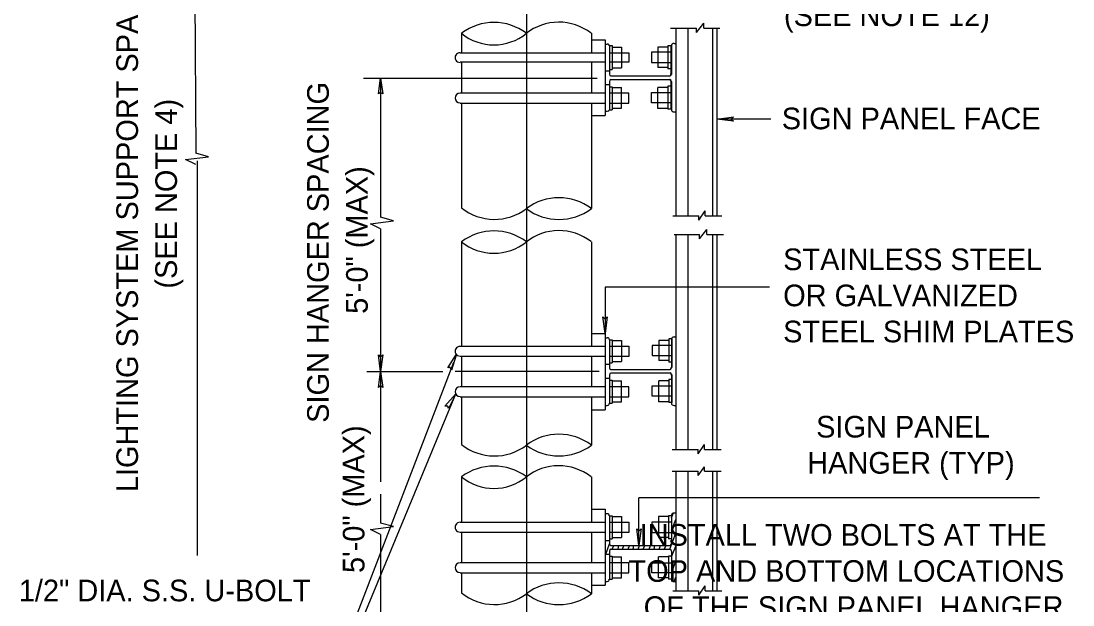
# Model space of a CAD drawing. Extents: x -3 to 26050223, y 0 to 12035012.
# Drawn here: x 21.35 to 33.51, y 29.81 to 36.56 of the extents above; entities that cross this region are included whole.
import ezdxf

# ---------------------------------------------------------------- set-up
doc = ezdxf.new("R2010")
doc.units = 0
doc.layers.add('1', color=7, linetype='Continuous')
doc.layers.add('2', color=7, linetype='Continuous')

msp = doc.modelspace()

# ---------------------------------------------------------------- linework, layer by layer
at = {"layer": '1'}
for p, q in [((23.345, 39.239), (23.371, 35.032)), ((28.858, 36.475), (29.158, 36.475)), ((28.917, 36.475), (28.917, 34.308)), ((29.058, 36.475), (29.058, 34.308)), ((29.158, 36.425), (29.242, 36.533)), ((29.158, 36.425), (29.158, 36.475)), ((29.242, 36.475), (29.242, 36.533)), ((29.242, 36.475), (29.425, 36.475)), ((29.342, 36.475), (29.342, 34.308)), ((29.392, 36.475), (29.392, 34.308)), ((26.442, 36.417), (26.442, 36.192)), ((27.942, 36.417), (27.942, 36.192)), ((27.942, 36.342), (28.1, 36.342)), ((28.1, 36.342), (28.1, 35.467)), ((28.1, 36.342), (28.1, 35.6)), ((28.1, 36.292), (28.125, 36.292)), ((28.15, 36.275), (28.15, 35.942)), ((28.15, 36.275), (28.183, 36.275)), ((28.183, 36.275), (28.183, 36)), ((28.183, 36.258), (28.292, 36.258)), ((28.292, 36.258), (28.292, 36.017)), ((28.827, 36.256), (28.711, 36.256)), ((28.711, 36.256), (28.711, 36.023)), ((28.827, 36.273), (28.827, 36.006)), ((28.861, 36.273), (28.827, 36.273)), ((28.861, 36.273), (28.861, 35.948)), ((28.867, 36.275), (28.867, 35.942)), ((28.9, 36.3), (28.917, 36.3)), ((26.425, 36.192), (27.942, 36.192)), ((27.942, 36.192), (28.1, 36.192)), ((28.15, 36.192), (28.292, 36.192)), ((28.292, 36.192), (28.375, 36.192)), ((28.375, 36.192), (28.375, 36.083)), ((28.636, 36.198), (28.636, 36.081)), ((28.711, 36.198), (28.636, 36.198)), ((28.861, 36.198), (28.711, 36.198)), ((27.942, 36.083), (26.425, 36.083)), ((26.442, 36.083), (26.442, 35.725)), ((28.1, 36.083), (27.942, 36.083)), ((27.942, 36.083), (27.942, 35.725)), ((28.1, 35.983), (28.15, 35.983)), ((28.292, 36.083), (28.15, 36.083)), ((28.15, 36), (28.183, 36)), ((28.183, 36.017), (28.292, 36.017)), ((28.375, 36.083), (28.292, 36.083)), ((28.636, 36.081), (28.711, 36.081)), ((28.711, 36.081), (28.861, 36.081)), ((28.827, 36.023), (28.711, 36.023)), ((28.861, 36.006), (28.827, 36.006)), ((25.308, 35.9), (28.008, 35.9)), ((25.508, 35.9), (25.508, 34.292)), ((28.15, 35.858), (28.15, 35.533)), ((28.167, 35.925), (28.85, 35.925)), ((28.167, 35.883), (28.85, 35.883)), ((28.861, 35.865), (28.861, 35.54)), ((28.867, 35.858), (28.867, 35.533)), ((28.1, 35.825), (28.15, 35.825)), ((28.15, 35.8), (28.183, 35.8)), ((28.183, 35.8), (28.183, 35.533)), ((28.183, 35.792), (28.292, 35.792)), ((28.292, 35.55), (28.292, 35.792)), ((28.636, 35.615), (28.636, 35.731)), ((28.636, 35.731), (28.711, 35.731)), ((28.711, 35.548), (28.711, 35.79)), ((28.827, 35.79), (28.711, 35.79)), ((28.711, 35.731), (28.861, 35.731)), ((28.861, 35.806), (28.827, 35.806)), ((28.827, 35.806), (28.827, 35.54)), ((27.942, 35.725), (26.425, 35.725)), ((26.425, 35.608), (27.942, 35.608)), ((26.442, 35.608), (26.442, 34.4)), ((28.1, 35.725), (27.942, 35.725)), ((27.942, 35.608), (28.1, 35.608)), ((27.942, 35.608), (27.942, 34.392)), ((28.292, 35.725), (28.15, 35.725)), ((28.15, 35.608), (28.292, 35.608)), ((28.375, 35.725), (28.292, 35.725)), ((28.292, 35.608), (28.375, 35.608)), ((28.375, 35.608), (28.375, 35.725)), ((28.711, 35.615), (28.636, 35.615)), ((28.861, 35.615), (28.711, 35.615)), ((28.1, 35.517), (28.125, 35.517)), ((28.15, 35.533), (28.183, 35.533)), ((28.183, 35.55), (28.292, 35.55)), ((28.827, 35.548), (28.711, 35.548)), ((28.861, 35.54), (28.827, 35.54)), ((28.9, 35.508), (28.917, 35.508)), ((27.942, 35.467), (28.1, 35.467)), ((30.017, 35.425), (29.392, 35.425)), ((23.521, 34.99), (23.371, 35.032)), ((23.254, 34.957), (23.521, 34.99)), ((23.371, 34.899), (23.254, 34.957)), ((23.39, 34.945), (23.39, 30.382)), ((25.658, 34.25), (25.508, 34.292)), ((28.883, 34.308), (29.183, 34.308)), ((29.183, 34.258), (29.258, 34.367)), ((29.183, 34.258), (29.183, 34.308)), ((29.258, 34.308), (29.258, 34.367)), ((29.258, 34.308), (29.45, 34.308)), ((25.392, 34.217), (25.658, 34.25)), ((25.508, 34.158), (25.392, 34.217)), ((25.508, 34.158), (25.508, 32.508)), ((29.192, 34.042), (29.275, 34.15)), ((29.275, 34.092), (29.275, 34.15)), ((28.9, 34.092), (29.192, 34.092)), ((28.917, 34.092), (28.917, 31.608)), ((29.058, 34.092), (29.058, 31.608)), ((29.192, 34.042), (29.192, 34.092)), ((29.275, 34.092), (29.467, 34.092)), ((29.342, 34.092), (29.342, 31.608)), ((29.392, 34.092), (29.392, 31.608)), ((26.442, 34.008), (26.442, 32.8)), ((27.942, 34.008), (27.942, 32.8)), ((30, 33.483), (28.1, 33.483)), ((28.1, 33.483), (28.1, 32.95)), ((27.942, 32.95), (28.1, 32.95)), ((28.1, 32.95), (28.1, 32.067)), ((28.1, 32.9), (28.125, 32.9)), ((28.15, 32.875), (28.15, 32.55)), ((28.15, 32.875), (28.183, 32.875)), ((28.183, 32.875), (28.183, 32.608)), ((28.183, 32.867), (28.292, 32.867)), ((28.292, 32.867), (28.292, 32.625)), ((28.837, 32.868), (28.72, 32.868)), ((28.72, 32.868), (28.72, 32.635)), ((28.837, 32.885), (28.837, 32.618)), ((28.87, 32.885), (28.837, 32.885)), ((28.867, 32.875), (28.867, 32.55)), ((28.87, 32.885), (28.87, 32.56)), ((28.9, 32.908), (28.917, 32.908)), ((26.425, 32.8), (27.942, 32.8)), ((27.942, 32.8), (28.1, 32.8)), ((28.15, 32.8), (28.292, 32.8)), ((28.292, 32.8), (28.375, 32.8)), ((28.375, 32.8), (28.375, 32.683)), ((28.645, 32.81), (28.645, 32.693)), ((28.72, 32.81), (28.645, 32.81)), ((28.645, 32.693), (28.72, 32.693)), ((28.87, 32.81), (28.72, 32.81)), ((28.72, 32.693), (28.87, 32.693)), ((24.921, 28.883), (26.354, 32.617)), ((27.942, 32.683), (26.425, 32.683)), ((26.442, 32.683), (26.442, 32.333)), ((28.1, 32.683), (27.942, 32.683)), ((27.942, 32.683), (27.942, 32.333)), ((28.1, 32.592), (28.15, 32.592)), ((28.292, 32.683), (28.15, 32.683)), ((28.15, 32.608), (28.183, 32.608)), ((28.183, 32.625), (28.292, 32.625)), ((28.375, 32.683), (28.292, 32.683)), ((28.837, 32.635), (28.72, 32.635)), ((28.87, 32.618), (28.837, 32.618)), ((25.35, 32.508), (26.225, 32.508)), ((25.508, 32.508), (25.508, 31.233)), ((28.033, 32.508), (26.367, 32.508)), ((28.15, 32.467), (28.15, 32.142)), ((28.167, 32.533), (28.85, 32.533)), ((28.167, 32.492), (28.85, 32.492)), ((28.867, 32.467), (28.867, 32.142)), ((28.87, 32.476), (28.87, 32.151)), ((27.942, 32.333), (26.425, 32.333)), ((28.1, 32.333), (27.942, 32.333)), ((28.1, 32.433), (28.15, 32.433)), ((28.15, 32.408), (28.183, 32.408)), ((28.292, 32.333), (28.15, 32.333)), ((28.183, 32.408), (28.183, 32.142)), ((28.183, 32.4), (28.292, 32.4)), ((28.292, 32.158), (28.292, 32.4)), ((28.375, 32.333), (28.292, 32.333)), ((28.375, 32.217), (28.375, 32.333)), ((28.645, 32.226), (28.645, 32.343)), ((28.645, 32.343), (28.72, 32.343)), ((28.72, 32.16), (28.72, 32.401)), ((28.837, 32.401), (28.72, 32.401)), ((28.72, 32.343), (28.87, 32.343)), ((28.87, 32.418), (28.837, 32.418)), ((28.837, 32.418), (28.837, 32.151)), ((24.948, 28.799), (26.375, 32.25)), ((26.425, 32.217), (27.942, 32.217)), ((26.442, 32.217), (26.442, 31.667)), ((27.942, 32.217), (28.1, 32.217)), ((27.942, 32.217), (27.942, 31.658)), ((28.15, 32.217), (28.292, 32.217)), ((28.292, 32.217), (28.375, 32.217)), ((28.72, 32.226), (28.645, 32.226)), ((28.87, 32.226), (28.72, 32.226)), ((28.1, 32.117), (28.125, 32.117)), ((28.15, 32.142), (28.183, 32.142)), ((28.183, 32.158), (28.292, 32.158)), ((28.837, 32.16), (28.72, 32.16)), ((28.87, 32.151), (28.837, 32.151)), ((28.9, 32.117), (28.917, 32.117)), ((27.942, 32.067), (28.1, 32.067)), ((28.875, 31.608), (29.175, 31.608)), ((29.175, 31.558), (29.25, 31.667)), ((29.175, 31.558), (29.175, 31.608)), ((29.25, 31.608), (29.25, 31.667)), ((29.25, 31.608), (29.442, 31.608)), ((28.875, 31.358), (29.175, 31.358)), ((28.917, 31.358), (28.917, 29.975)), ((29.058, 31.358), (29.058, 29.975)), ((29.175, 31.308), (29.25, 31.408)), ((29.175, 31.308), (29.175, 31.358)), ((29.25, 31.358), (29.25, 31.408)), ((29.25, 31.358), (29.35, 31.358)), ((29.342, 31.358), (29.342, 29.975)), ((29.35, 31.358), (29.442, 31.358)), ((29.392, 31.358), (29.392, 29.975)), ((26.442, 31.292), (26.442, 30.767)), ((27.942, 31.292), (27.942, 30.767)), ((25.508, 31.092), (25.508, 30.758)), ((28.492, 30.5), (28.492, 31.05)), ((33.121, 31.05), (28.492, 31.05)), ((27.942, 30.917), (28.1, 30.917)), ((28.1, 30.917), (28.1, 30.042)), ((28.1, 30.917), (28.1, 30.175)), ((28.1, 30.867), (28.125, 30.867)), ((28.867, 30.817), (28.892, 30.875)), ((28.9, 30.875), (28.917, 30.875)), ((25.658, 30.717), (25.508, 30.758)), ((26.425, 30.767), (27.942, 30.767)), ((27.942, 30.767), (28.1, 30.767)), ((28.15, 30.842), (28.15, 30.517)), ((28.15, 30.842), (28.183, 30.842)), ((28.15, 30.767), (28.292, 30.767)), ((28.183, 30.842), (28.183, 30.575)), ((28.183, 30.833), (28.292, 30.833)), ((28.292, 30.833), (28.292, 30.592)), ((28.292, 30.767), (28.375, 30.767)), ((28.375, 30.767), (28.375, 30.65)), ((28.642, 30.767), (28.642, 30.65)), ((28.717, 30.767), (28.642, 30.767)), ((28.833, 30.833), (28.717, 30.833)), ((28.717, 30.833), (28.717, 30.592)), ((28.867, 30.767), (28.717, 30.767)), ((28.867, 30.842), (28.833, 30.842)), ((28.833, 30.842), (28.833, 30.575)), ((28.867, 30.842), (28.867, 30.517)), ((28.867, 30.675), (28.917, 30.8)), ((25.392, 30.683), (25.658, 30.717)), ((25.508, 30.625), (25.392, 30.683)), ((25.508, 30.625), (25.508, 29.1)), ((27.942, 30.65), (26.425, 30.65)), ((26.442, 30.65), (26.442, 30.3)), ((28.1, 30.65), (27.942, 30.65)), ((27.942, 30.65), (27.942, 30.3)), ((28.292, 30.65), (28.15, 30.65)), ((28.375, 30.65), (28.292, 30.65)), ((28.642, 30.65), (28.717, 30.65)), ((28.717, 30.65), (28.867, 30.65)), ((28.85, 30.458), (28.917, 30.642)), ((28.1, 30.558), (28.15, 30.558)), ((28.108, 30.4), (28.15, 30.517)), ((28.15, 30.575), (28.183, 30.575)), ((28.183, 30.592), (28.292, 30.592)), ((28.833, 30.592), (28.717, 30.592)), ((28.867, 30.575), (28.833, 30.575)), ((28.1, 30.4), (28.15, 30.4)), ((28.15, 30.433), (28.15, 30.108)), ((28.167, 30.5), (28.85, 30.5)), ((28.167, 30.458), (28.85, 30.458)), ((28.183, 30.458), (28.2, 30.5)), ((28.25, 30.458), (28.258, 30.5)), ((28.3, 30.458), (28.317, 30.5)), ((28.367, 30.458), (28.383, 30.5)), ((28.425, 30.458), (28.433, 30.5)), ((28.483, 30.458), (28.5, 30.5)), ((28.542, 30.458), (28.558, 30.5)), ((28.608, 30.458), (28.625, 30.5)), ((28.667, 30.458), (28.675, 30.5)), ((28.725, 30.458), (28.742, 30.5)), ((28.783, 30.458), (28.808, 30.5)), ((28.867, 30.367), (28.917, 30.492)), ((28.867, 30.433), (28.867, 30.108)), ((27.942, 30.3), (26.425, 30.3)), ((28.1, 30.3), (27.942, 30.3)), ((28.15, 30.375), (28.183, 30.375)), ((28.292, 30.3), (28.15, 30.3)), ((28.183, 30.375), (28.183, 30.108)), ((28.183, 30.367), (28.292, 30.367)), ((28.292, 30.125), (28.292, 30.367)), ((28.375, 30.3), (28.292, 30.3)), ((28.375, 30.183), (28.375, 30.3)), ((28.642, 30.183), (28.642, 30.3)), ((28.642, 30.3), (28.717, 30.3)), ((28.717, 30.125), (28.717, 30.367)), ((28.833, 30.367), (28.717, 30.367)), ((28.717, 30.3), (28.867, 30.3)), ((28.867, 30.375), (28.833, 30.375)), ((28.833, 30.375), (28.833, 30.108)), ((28.867, 30.183), (28.917, 30.317)), ((26.425, 30.183), (27.942, 30.183)), ((26.442, 30.183), (26.442, 29.95)), ((27.942, 30.183), (28.1, 30.183)), ((27.942, 30.183), (27.942, 29.942)), ((28.15, 30.183), (28.292, 30.183)), ((28.292, 30.183), (28.375, 30.183)), ((28.717, 30.183), (28.642, 30.183)), ((28.867, 30.183), (28.717, 30.183)), ((27.942, 30.042), (28.1, 30.042)), ((28.1, 30.083), (28.125, 30.083)), ((28.15, 30.108), (28.183, 30.108)), ((28.183, 30.125), (28.292, 30.125)), ((28.833, 30.125), (28.717, 30.125)), ((28.867, 30.108), (28.833, 30.108)), ((28.9, 30.083), (28.917, 30.133)), ((28.9, 30.083), (28.917, 30.083)), ((29.183, 29.925), (29.258, 30.033)), ((29.258, 29.975), (29.258, 30.033)), ((28.883, 29.975), (29.183, 29.975)), ((29.183, 29.925), (29.183, 29.975)), ((29.258, 29.975), (29.45, 29.975))]:
    msp.add_line(p, q, dxfattribs=at)
for points in [[(25.483, 35.717), (25.508, 35.9), (25.533, 35.717), (25.508, 35.733)], [(29.583, 35.4), (29.392, 35.425), (29.583, 35.45), (29.558, 35.425)], [(28.125, 33.142), (28.1, 32.95), (28.075, 33.142), (28.1, 33.117)], [(25.533, 32.7), (25.508, 32.508), (25.483, 32.7), (25.508, 32.675)], [(26.283, 32.55), (26.383, 32.708), (26.325, 32.525), (26.308, 32.558)], [(25.483, 32.325), (25.508, 32.508), (25.533, 32.325), (25.508, 32.342)], [(26.25, 32.108), (26.375, 32.25), (26.292, 32.083), (26.283, 32.108)], [(28.517, 30.692), (28.492, 30.5), (28.467, 30.692), (28.492, 30.667)]]:
    msp.add_lwpolyline(points, close=True, dxfattribs=at)
for centre, radius, start, end in [((26.817, 35.917), 0.625, 53.1301, 126.8699), ((26.817, 36.877), 0.594, 230.8379, 309.1621), ((26.425, 36.136), 0.0567, 89.9984, 269.9984), ((26.425, 35.669), 0.0567, 90.0016, 270), ((27.567, 33.892), 0.625, 53.1148, 126.8852), ((26.822, 34.876), 0.609, 231.3597, 307.3671), ((27.567, 34.891), 0.625, 233.1148, 306.8852), ((26.817, 33.508), 0.625, 53.1301, 126.8699), ((26.817, 34.469), 0.594, 230.8379, 309.1621), ((26.425, 32.743), 0.0567, 89.9984, 269.9984), ((28.848, 32.552), 0.0187, 270, 0), ((26.425, 32.276), 0.0567, 90.0016, 270), ((28.125, 32.141), 0.0246, 270, 0), ((27.567, 31.159), 0.625, 53.1148, 126.8852), ((26.822, 32.142), 0.609, 231.3597, 307.3671), ((27.567, 32.158), 0.625, 233.1148, 306.8852), ((26.817, 30.792), 0.625, 53.1301, 126.8699), ((26.817, 31.752), 0.594, 230.8379, 309.1621), ((26.425, 30.71), 0.0567, 89.9984, 269.9984), ((26.425, 30.243), 0.0567, 90.0016, 270), ((27.567, 29.442), 0.625, 53.1148, 126.8852), ((26.822, 30.426), 0.609, 231.3597, 307.3671), ((27.567, 30.441), 0.625, 233.1148, 306.8852)]:
    msp.add_arc(centre, radius, start, end, dxfattribs=at)
for centre, major_axis, ratio, start_param, end_param in [((27.572, 35.933), (-0.384, 0.48), 0.989423, 4.955214, 6.283185), ((28.125, 36.271), (0.0246, 0), 0.864407, 0, 1.570796), ((28.898, 36.271), (-0.0308, 0), 0.945946, 4.712389, 6.283185), ((28.168, 35.945), (0, -0.02), 0.895833, 4.712389, 6.283185), ((28.168, 35.86), (0, -0.0233), 0.767857, 3.141593, 4.712389), ((28.842, 35.948), (0, -0.025), 0.75, 0, 1.570796), ((28.842, 35.863), (-0.0187, 0), 0.977778, 3.141593, 4.712389), ((28.848, 35.945), (0, -0.02), 0.9375, 0, 1.570796), ((28.848, 35.86), (0, 0.0233), 0.803571, 4.712389, 6.283185), ((28.125, 35.534), (0.0246, 0), 0.711864, 4.712389, 6.283185), ((28.898, 35.534), (-0.0308, 0), 0.837838, 0, 1.570796), ((27.572, 33.525), (-0.384, 0.48), 0.989423, 4.955214, 6.283185), ((28.125, 32.878), (0.0246, 0), 0.864407, 0, 1.570796), ((28.898, 32.878), (-0.0308, 0), 0.986486, 4.712389, 6.283185), ((28.168, 32.552), (0, -0.0187), 0.955556, 4.712389, 6.283185), ((28.168, 32.467), (0, -0.0246), 0.728814, 3.141593, 4.712389), ((28.848, 32.467), (0, 0.0246), 0.762712, 4.712389, 6.283185), ((28.851, 32.56), (0, -0.025), 0.75, 0, 1.570796), ((28.851, 32.475), (-0.0187, 0), 0.977778, 3.141593, 4.712389), ((28.898, 32.141), (-0.0308, 0), 0.797297, 0, 1.570796), ((27.572, 30.808), (-0.384, 0.48), 0.989423, 4.955214, 6.283185), ((28.125, 30.845), (0.0246, 0), 0.864407, 6.148414, 7.853982), ((28.898, 30.845), (-0.0308, 0), 0.918919, 4.712389, 6.400294), ((28.168, 30.519), (0, -0.0192), 0.934783, 4.712389, 6.283185), ((28.848, 30.519), (0, -0.0192), 0.978261, 0, 1.570796), ((28.168, 30.434), (0, -0.0242), 0.741379, 3.141593, 4.712389), ((28.848, 30.434), (0, 0.0242), 0.775862, 4.712389, 6.283185), ((28.125, 30.108), (0, 0.025), 0.983333, 3.141593, 4.712389), ((28.898, 30.108), (-0.0308, 0), 0.810811, 0, 1.6517)]:
    msp.add_ellipse(centre, major_axis=major_axis, ratio=ratio, start_param=start_param, end_param=end_param, dxfattribs=at)
at = {"layer": '2'}
msp.add_line((27.192, 41.625), (27.192, 24.965), dxfattribs=at)

# ---------------------------------------------------------------- texts
for s, p in [('LIGHTING SYSTEM SUPPORT SPACING', (22.705, 31.115)), ('SIGN HANGER SPACING', (24.909, 31.916)), ('(SEE NOTE 4)', (23.155, 33.467)), ('5\'-0" (MAX)', (25.359, 33.175)), ('5\'-0" (MAX)', (25.321, 30.181))]:
    msp.add_text(s, height=0.25, rotation=90, dxfattribs=at).set_placement(p)
for s, p in [('(SEE NOTE 12)', (30.167, 36.5)), ('SIGN PANEL FACE', (30.142, 35.308)), ('STAINLESS STEEL', (30.158, 33.68)), ('OR GALVANIZED ', (30.158, 33.263)), ('STEEL SHIM PLATES', (30.158, 32.846)), ('SIGN PANEL ', (30.539, 31.746)), ('HANGER (TYP)', (30.436, 31.329)), ('        INSTALL TWO BOLTS AT THE ', (27.757, 30.496)), ('         TOP AND BOTTOM LOCATIONS ', (27.535, 30.079)), ('1/2" DIA. S.S. U-BOLT', (21.328, 29.854)), ('         OF THE SIGN PANEL HANGER. ', (27.711, 29.662))]:
    msp.add_text(s, height=0.25, dxfattribs=at).set_placement(p)

doc.saveas('drawing.dxf')
